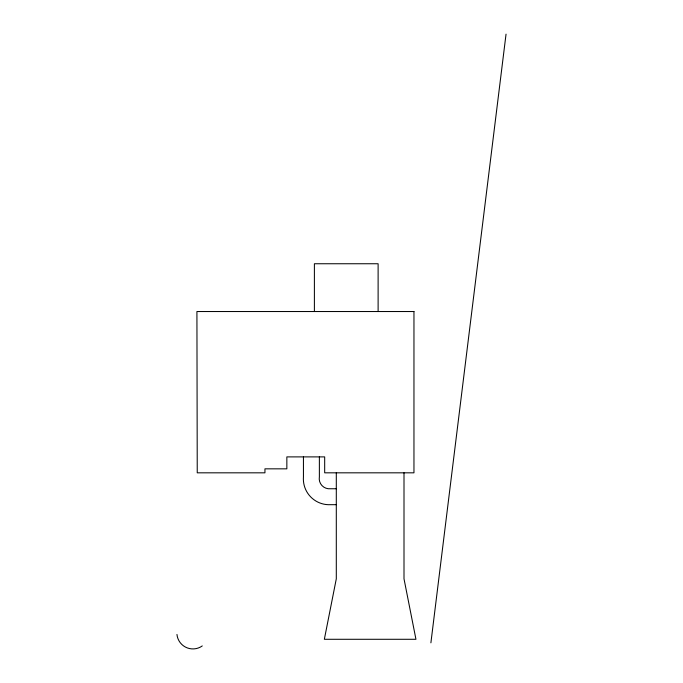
<?xml version="1.0" encoding="UTF-8"?>
<svg xmlns="http://www.w3.org/2000/svg" width="683" height="683" viewBox="0 0 683 683"><rect width="100%" height="100%" fill="white"/><g stroke="black" fill="none" stroke-linecap="round" stroke-linejoin="round"><path stroke-width="1.02" d="M430.896 642.84L506.043 34.15M336.301 488.755L330.487 488.755A10.219 10.219 0 0 1 319.371 476.802L319.371 456.893M336.301 504.686L330.487 504.686A25.843 25.843 0 0 1 303.44 476.802L303.44 456.893M404.003 472.824L404.003 578.817L415.947 639.288L324.348 639.288L336.301 578.817L336.301 472.824M378.117 311.533L378.117 263.749L314.393 263.749L314.393 311.533M202.279 645.922A16.05 16.05 0 0 1 176.957 634.456M413.958 311.533L196.917 311.533L197.242 472.824L264.944 472.824L264.944 468.837L286.851 468.837L286.851 456.893L324.681 456.893L324.681 472.824L413.958 472.824L413.958 311.533"/></g></svg>
